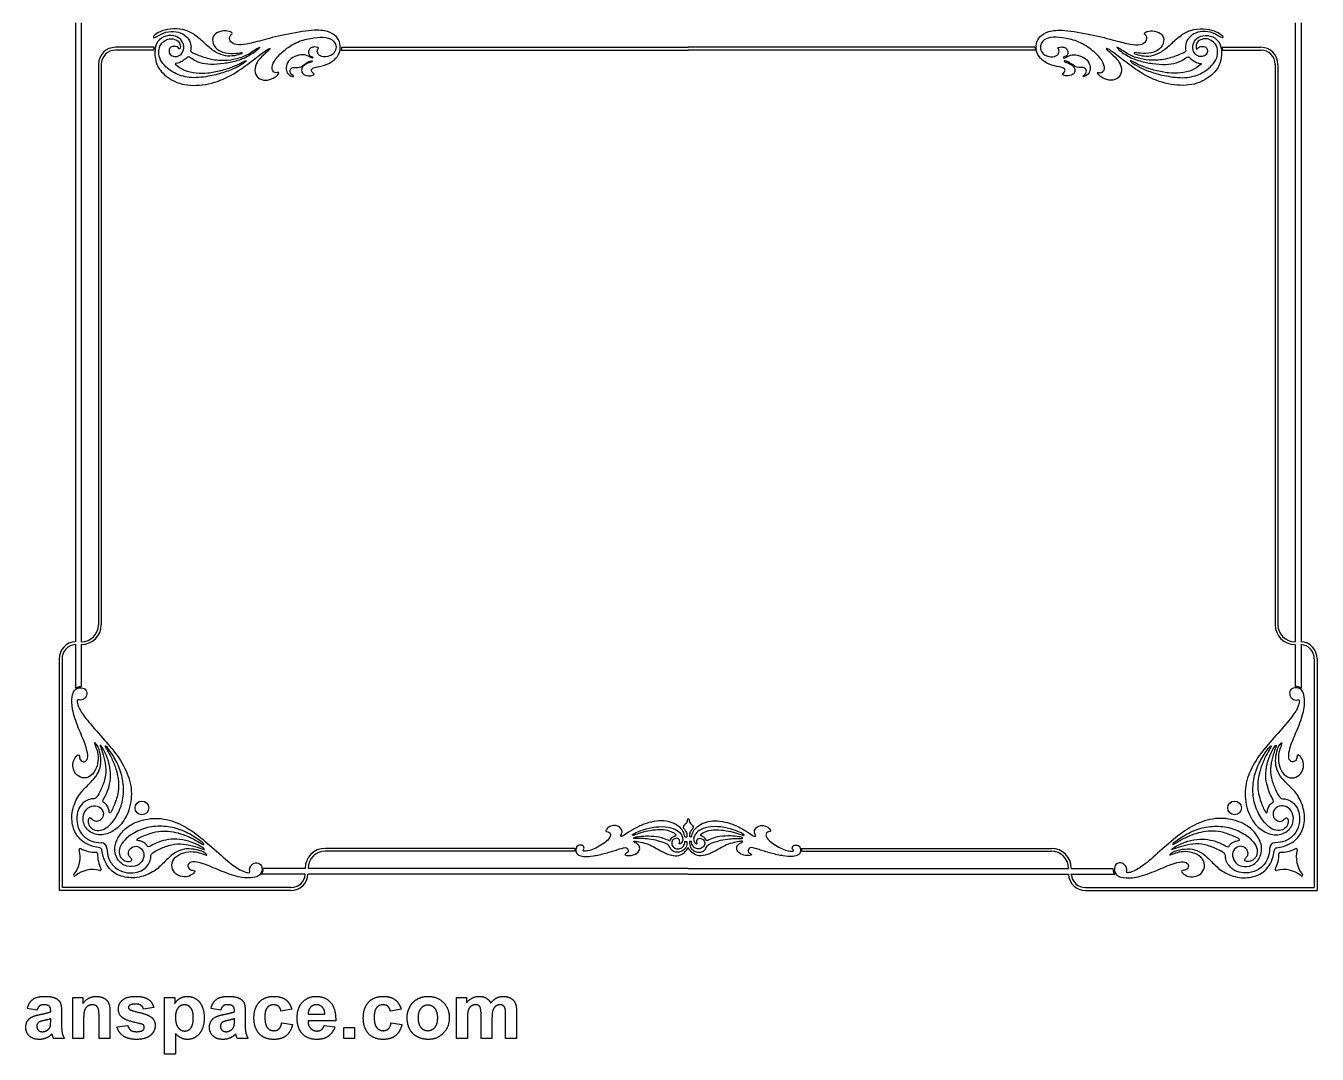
# Model space of a CAD drawing. Header units: millimetres. Extents: x -116 to 115, y -94 to 73.
# Drawn here: x 1.3 to 115, y -94.4 to -3.8 of the extents above; entities that cross this region are included whole.
import ezdxf

# ---------------------------------------------------------------- set-up
doc = ezdxf.new("R2010")
doc.units = ezdxf.units.MM
doc.header["$MEASUREMENT"] = 0
doc.layers.add('Layer 03', color=5, linetype='Continuous')

msp = doc.modelspace()

# ---------------------------------------------------------------- linework, layer by layer
at = {"layer": 'Layer 03'}
for p, q in [((5.64, -3.58), (5.64, -58.07)), ((6.14, -3.58), (6.14, -58.07)), ((113.06, -3.58), (113.06, -58.07)), ((113.56, -3.58), (113.56, -58.07)), ((12.58, -5.73), (9.17, -5.73)), ((12.55, -5.98), (9.17, -5.98)), ((29.04, -5.98), (59.6, -5.98)), ((29.06, -5.73), (59.6, -5.73)), ((90.13, -5.73), (59.6, -5.73)), ((90.15, -5.98), (59.6, -5.98)), ((106.61, -5.73), (110.03, -5.73)), ((106.65, -5.98), (110.03, -5.98)), ((7.67, -7.23), (7.67, -56.57)), ((7.92, -7.23), (7.92, -56.57)), ((111.28, -7.23), (111.28, -56.57)), ((111.53, -7.23), (111.53, -56.57)), ((5.64, -58.32), (5.64, -62.15)), ((6.17, -58.07), (6.14, -58.07)), ((6.17, -58.32), (6.14, -58.32)), ((6.14, -58.32), (6.14, -62.02)), ((113.03, -58.07), (113.06, -58.07)), ((113.03, -58.32), (113.06, -58.32)), ((113.06, -58.32), (113.06, -62.02)), ((113.56, -58.32), (113.56, -62.15)), ((4.21, -59.57), (4.21, -79.97)), ((4.46, -59.57), (4.46, -79.72)), ((114.73, -59.57), (114.73, -79.72)), ((114.98, -59.57), (114.98, -79.97)), ((59.31, -75.26), (59.48, -75.26)), ((59.32, -75.67), (59.48, -75.67)), ((59.89, -75.26), (59.72, -75.26)), ((59.88, -75.67), (59.72, -75.67)), ((49.63, -76.27), (27.62, -76.27)), ((49.61, -76.52), (27.62, -76.52)), ((69.57, -76.27), (91.58, -76.27)), ((69.59, -76.52), (91.58, -76.52)), ((25.87, -78.05), (22.17, -78.05)), ((25.87, -78.02), (25.87, -78.05)), ((26.12, -78.02), (26.12, -78.05)), ((59.6, -78.05), (26.12, -78.05)), ((59.6, -78.05), (93.08, -78.05)), ((93.08, -78.02), (93.08, -78.05)), ((93.33, -78.02), (93.33, -78.05)), ((93.33, -78.05), (97.03, -78.05)), ((25.87, -78.55), (22.03, -78.55)), ((59.6, -78.55), (26.12, -78.55)), ((59.6, -78.55), (93.08, -78.55)), ((93.33, -78.55), (97.16, -78.55)), ((24.62, -79.97), (4.21, -79.97)), ((24.62, -79.72), (4.46, -79.72)), ((94.58, -79.72), (114.73, -79.72)), ((94.58, -79.97), (114.98, -79.97)), ((5.41, -93), (5.41, -89.39)), ((5.41, -89.39), (6.3, -89.39)), ((6.3, -89.39), (6.3, -89.92)), ((13.49, -89.39), (14.39, -89.39)), ((13.49, -94.39), (13.49, -89.39)), ((14.39, -89.39), (14.39, -89.92)), ((39.2, -89.39), (40.07, -89.39)), ((39.2, -93), (39.2, -89.39)), ((40.07, -89.39), (40.07, -89.88)), ((2.26, -90.5), (1.4, -90.38)), ((3.46, -90.65), (3.46, -90.56)), ((4.42, -90.69), (4.42, -91.81)), ((8.68, -90.75), (8.68, -93)), ((12.54, -90.28), (11.64, -90.44)), ((18.43, -90.5), (17.57, -90.38)), ((19.64, -90.65), (19.64, -90.56)), ((20.59, -90.69), (20.59, -91.81)), ((24.7, -90.44), (23.74, -90.59)), ((26.13, -90.87), (27.6, -90.87)), ((34.33, -90.44), (33.37, -90.59)), ((43.52, -93), (43.52, -90.93)), ((44.48, -90.68), (44.48, -93)), ((3.46, -91.46), (3.46, -91.27)), ((6.36, -91.36), (6.36, -93)), ((7.72, -93), (7.72, -91.16)), ((9.3, -91.98), (10.25, -91.86)), ((19.64, -91.46), (19.64, -91.27)), ((23.8, -91.64), (24.76, -91.77)), ((28.56, -91.46), (26.12, -91.46)), ((27.54, -91.86), (28.49, -91.98)), ((29.27, -93), (29.27, -92.04)), ((29.27, -92.04), (30.22, -92.04)), ((30.22, -92.04), (30.22, -93)), ((33.43, -91.64), (34.39, -91.77)), ((40.16, -91.24), (40.16, -93)), ((41.36, -93), (41.36, -91.02)), ((42.32, -91.26), (42.32, -93)), ((4.67, -93), (3.71, -93)), ((6.36, -93), (5.41, -93)), ((8.68, -93), (7.72, -93)), ((14.45, -92.57), (14.45, -94.39)), ((20.84, -93), (19.88, -93)), ((30.22, -93), (29.27, -93)), ((40.16, -93), (39.2, -93)), ((42.32, -93), (41.36, -93)), ((44.48, -93), (43.52, -93)), ((14.45, -94.39), (13.49, -94.39))]:
    msp.add_line(p, q, dxfattribs=at)
for centre in [(11.49, -72.7), (107.71, -72.7)]:
    msp.add_circle(centre, 0.601, dxfattribs=at)
for centre, radius, start, end in [((9.17, -7.23), 1.5, 90, 180), ((9.17, -7.23), 1.25, 90, 180), ((110.03, -7.23), 1.5, 0, 90), ((110.03, -7.23), 1.25, 0, 90), ((6.17, -56.57), 1.5, 270, 0), ((6.17, -56.57), 1.75, 270, 360), ((113.03, -56.57), 1.75, 180, 270), ((113.03, -56.57), 1.5, 180, 270), ((5.71, -59.57), 1.5, 93.0041, 180), ((5.71, -59.57), 1.25, 93.6056, 180), ((113.48, -59.57), 1.5, 360, 86.9959), ((113.48, -59.57), 1.25, 0, 86.3944), ((7.91, -76.28), 0.5, 1.5277, 88.4723), ((111.29, -76.28), 0.5, 91.5277, 178.4723), ((3.68, -77.03), 2.38, 320.0465, 15.2841), ((6.06, -76.38), 0.0946, 63.6461, 195.2841), ((7.48, -73.51), 3.1, 243.6462, 270), ((7.48, -76.71), 0.0946, 45, 90), ((7.48, -76.71), 0.0946, 360, 45), ((10.68, -76.71), 3.1, 180, 206.3538), ((7.77, -76.42), 0.2, 8.7422, 81.2578), ((27.62, -78.02), 1.75, 90, 180), ((27.62, -78.02), 1.5, 90, 180), ((91.58, -78.02), 1.75, 0, 90), ((91.58, -78.02), 1.5, 0, 90), ((111.43, -76.42), 0.2, 98.7422, 171.2578), ((108.52, -76.71), 3.1, 333.6462, 0), ((111.72, -76.71), 0.0946, 135, 180), ((111.72, -76.71), 0.0946, 90, 135), ((111.72, -73.51), 3.1, 270, 296.3538), ((113.13, -76.38), 0.0946, 344.7159, 116.3539), ((115.52, -77.03), 2.38, 164.7159, 219.9535), ((7.16, -80.51), 2.38, 74.7159, 129.9535), ((7.81, -78.12), 0.0946, 254.7159, 26.3539), ((111.38, -78.12), 0.0946, 153.6461, 285.2841), ((112.04, -80.51), 2.38, 50.0465, 105.2841), ((5.57, -78.61), 0.0946, 140.0465, 225), ((5.57, -78.61), 0.0946, 225, 309.9535), ((24.62, -78.47), 1.5, 270, 356.9959), ((24.62, -78.47), 1.25, 270, 356.3944), ((94.58, -78.47), 1.5, 183.0041, 270), ((94.58, -78.47), 1.25, 183.6056, 270), ((113.62, -78.61), 0.0946, 230.0465, 315), ((113.62, -78.61), 0.0946, 315, 39.9535)]:
    msp.add_arc(centre, radius, start, end, dxfattribs=at)
for points, degree in [([(20.6, -7.37), (20.1, -7.73), (18.97, -8.51), (16.8, -9.16), (14.7, -9.05), (13.2, -8.01), (12.61, -6.97), (12.61, -5.57), (13.14, -4.84), (14.1, -4.61), (14.85, -4.86), (15.21, -5.47), (15.17, -6.14), (14.73, -6.55), (14.22, -6.56), (13.87, -6.32), (13.87, -5.89), (14.06, -5.65), (14.5, -5.63), (14.69, -5.75), (14.79, -5.9), (14.88, -5.82), (14.89, -5.57), (14.74, -5.17), (14.25, -4.96), (13.78, -4.97), (13.3, -5.28), (13.05, -5.6), (12.95, -6.17), (13.05, -6.82), (13.6, -7.48), (14.4, -8.08), (15.81, -8.51), (17.6, -8.26), (18.77, -7.95), (19.93, -7.47), (20.64, -7), (20.72, -6.9), (20.54, -6.91), (19.65, -7.43), (18.43, -7.79), (17.28, -8.02), (16.28, -8.02), (15.17, -7.8), (14.41, -7.22), (14.41, -7.16), (14.62, -7.14), (15.03, -6.99), (15.41, -6.69), (15.59, -6.5), (15.95, -6.8), (16.58, -7.11), (17.53, -7.28), (18.72, -7.18), (19.82, -6.96), (20.85, -6.58), (21.94, -5.76), (21.87, -5.63), (20.75, -6.46), (19.85, -6.74), (18.73, -6.93), (17.39, -6.78), (16.13, -6.3), (15.75, -6.09), (15.79, -5.97), (15.85, -5.63), (15.66, -5), (15.13, -4.52), (14.34, -4.26), (13.35, -4.42), (12.58, -4.94), (12.46, -4.86), (12.62, -4.6), (13.22, -4.27), (14.23, -4.05), (15.4, -4.18), (16.27, -4.67), (17.2, -5.57), (18.04, -6.24), (18.84, -6.53), (19.65, -6.5), (20.4, -6.29), (20.34, -6.14), (19.59, -6.32), (18.56, -6.22), (17.89, -5.77), (17.63, -5.01), (17.92, -4.46), (18.74, -4.22), (19.37, -4.36), (19.47, -4.54), (19.35, -4.61), (19.15, -4.85), (19.28, -5.27), (19.72, -5.52), (20.65, -5.51), (21.9, -5.15), (23.99, -4.61), (26.67, -4.14), (27.91, -4.29), (28.68, -4.75), (28.98, -5.4), (28.97, -6.18), (28.48, -6.88), (27.58, -7.38), (26.68, -7.47), (26.36, -7.68), (26.46, -7.94), (26.68, -8.06), (26.68, -8.14), (26.28, -8.29), (25.69, -8.17), (25.53, -7.85), (25.59, -7.49), (25.81, -7.27), (26.22, -7.07), (26.47, -7.02), (26.54, -6.91), (26.32, -6.91), (25.95, -7.11), (25.49, -7.52), (24.94, -7.52), (24.64, -7.5), (24.48, -7.84), (24.67, -8.14), (24.88, -8.26), (24.82, -8.33), (24.34, -8.15), (24.16, -7.67), (24.25, -7.08), (24.74, -6.58), (25.54, -6.35), (26.07, -6.44), (26.47, -6.7), (26.58, -6.67), (26.54, -6.57), (26.33, -6.53), (26.15, -6.32), (26.16, -6.01), (26.35, -5.74), (26.7, -5.68), (27.01, -5.73), (27.09, -5.81), (26.95, -5.88), (26.91, -6.24), (27.26, -6.61), (28.08, -6.56), (28.56, -6.11), (28.64, -5.59), (28.32, -5.03), (27.51, -4.79), (26.35, -4.9), (25.05, -5.25), (23.76, -6.15), (23.09, -6.95), (22.85, -7.68), (23.21, -8.04), (23.6, -7.89), (23.55, -8.04), (23.26, -8.38), (22.57, -8.67), (21.84, -8.59), (21.35, -7.99), (21.52, -7.19), (21.94, -6.59), (22.82, -5.88), (22.83, -5.73), (21.94, -6.33), (21.09, -7.01), (20.6, -7.37)], 3), ([(98.6, -7.37), (99.1, -7.73), (100.23, -8.51), (102.4, -9.16), (104.5, -9.05), (106, -8.01), (106.58, -6.97), (106.59, -5.57), (106.06, -4.84), (105.09, -4.61), (104.35, -4.86), (103.99, -5.47), (104.03, -6.14), (104.47, -6.55), (104.98, -6.56), (105.33, -6.32), (105.33, -5.89), (105.14, -5.65), (104.7, -5.63), (104.51, -5.75), (104.4, -5.9), (104.32, -5.82), (104.3, -5.57), (104.45, -5.17), (104.95, -4.96), (105.42, -4.97), (105.9, -5.28), (106.15, -5.6), (106.25, -6.17), (106.14, -6.82), (105.59, -7.48), (104.8, -8.08), (103.39, -8.51), (101.6, -8.26), (100.42, -7.95), (99.26, -7.47), (98.56, -7), (98.48, -6.9), (98.65, -6.91), (99.54, -7.43), (100.76, -7.79), (101.91, -8.02), (102.92, -8.02), (104.03, -7.8), (104.79, -7.22), (104.79, -7.16), (104.58, -7.14), (104.17, -6.99), (103.79, -6.69), (103.61, -6.5), (103.25, -6.8), (102.62, -7.11), (101.66, -7.28), (100.48, -7.18), (99.38, -6.96), (98.34, -6.58), (97.26, -5.76), (97.33, -5.63), (98.45, -6.46), (99.34, -6.74), (100.47, -6.93), (101.8, -6.78), (103.07, -6.3), (103.45, -6.09), (103.4, -5.97), (103.35, -5.63), (103.54, -5), (104.07, -4.52), (104.85, -4.26), (105.85, -4.42), (106.62, -4.94), (106.73, -4.86), (106.58, -4.6), (105.97, -4.27), (104.97, -4.05), (103.8, -4.18), (102.92, -4.67), (101.99, -5.57), (101.16, -6.24), (100.36, -6.53), (99.55, -6.5), (98.8, -6.29), (98.86, -6.14), (99.61, -6.32), (100.64, -6.22), (101.31, -5.77), (101.56, -5.01), (101.27, -4.46), (100.45, -4.22), (99.83, -4.36), (99.73, -4.54), (99.84, -4.61), (100.05, -4.85), (99.91, -5.27), (99.47, -5.52), (98.55, -5.51), (97.3, -5.15), (95.2, -4.61), (92.53, -4.14), (91.29, -4.29), (90.52, -4.75), (90.21, -5.4), (90.22, -6.18), (90.72, -6.88), (91.62, -7.38), (92.52, -7.47), (92.83, -7.68), (92.74, -7.94), (92.52, -8.06), (92.52, -8.14), (92.91, -8.29), (93.5, -8.17), (93.67, -7.85), (93.61, -7.49), (93.38, -7.27), (92.98, -7.07), (92.73, -7.02), (92.66, -6.91), (92.87, -6.91), (93.25, -7.11), (93.71, -7.52), (94.26, -7.52), (94.56, -7.5), (94.72, -7.84), (94.53, -8.14), (94.32, -8.26), (94.38, -8.33), (94.85, -8.15), (95.04, -7.67), (94.95, -7.08), (94.46, -6.58), (93.66, -6.35), (93.13, -6.44), (92.73, -6.7), (92.62, -6.67), (92.65, -6.57), (92.87, -6.53), (93.05, -6.32), (93.04, -6.01), (92.85, -5.74), (92.5, -5.68), (92.19, -5.73), (92.11, -5.81), (92.24, -5.88), (92.28, -6.24), (91.93, -6.61), (91.12, -6.56), (90.64, -6.11), (90.56, -5.59), (90.87, -5.03), (91.68, -4.79), (92.85, -4.9), (94.15, -5.25), (95.44, -6.15), (96.11, -6.95), (96.35, -7.68), (95.98, -8.04), (95.6, -7.89), (95.65, -8.04), (95.94, -8.38), (96.62, -8.67), (97.36, -8.59), (97.84, -7.99), (97.68, -7.19), (97.25, -6.59), (96.38, -5.88), (96.37, -5.73), (97.26, -6.33), (98.11, -7.01), (98.6, -7.37)], 3), ([(12.55, -5.98), (12.55, -5.9), (12.57, -5.81), (12.58, -5.73)], 3), ([(106.65, -5.98), (106.64, -5.9), (106.63, -5.81), (106.61, -5.73)], 3), ([(1.4, -90.38), (1.54, -89.83), (1.89, -89.56)], 2), ([(1.89, -89.56), (2.24, -89.3), (2.93, -89.3)], 2), ([(2.93, -89.3), (3.56, -89.3), (3.86, -89.45)], 2), ([(3.86, -89.45), (4.17, -89.6), (4.29, -89.83)], 2), ([(6.3, -89.92), (6.77, -89.3), (7.48, -89.3)], 2), ([(7.48, -89.3), (7.79, -89.3), (8.05, -89.41)], 2), ([(8.05, -89.41), (8.31, -89.52), (8.44, -89.7)], 2), ([(8.44, -89.7), (8.57, -89.88), (8.63, -90.1)], 2), ([(9.42, -90.41), (9.42, -89.94), (9.79, -89.62)], 2), ([(9.79, -89.62), (10.16, -89.3), (10.94, -89.3)], 2), ([(10.94, -89.3), (11.68, -89.3), (12.04, -89.55)], 2), ([(12.04, -89.55), (12.4, -89.8), (12.54, -90.28)], 2), ([(14.39, -89.92), (14.56, -89.65), (14.85, -89.47)], 2), ([(14.85, -89.47), (15.14, -89.3), (15.5, -89.3)], 2), ([(15.5, -89.3), (16.12, -89.3), (16.55, -89.79)], 2), ([(16.55, -89.79), (16.98, -90.29), (16.98, -91.17)], 2), ([(17.57, -90.38), (17.71, -89.83), (18.06, -89.56)], 2), ([(18.06, -89.56), (18.41, -89.3), (19.1, -89.3)], 2), ([(19.1, -89.3), (19.73, -89.3), (20.04, -89.45)], 2), ([(20.04, -89.45), (20.34, -89.6), (20.47, -89.83)], 2), ([(21.36, -91.2), (21.36, -90.3), (21.83, -89.8)], 2), ([(21.83, -89.8), (22.3, -89.3), (23.1, -89.3)], 2), ([(23.1, -89.3), (23.76, -89.3), (24.14, -89.58)], 2), ([(24.14, -89.58), (24.53, -89.86), (24.7, -90.44)], 2), ([(25.16, -91.22), (25.16, -90.32), (25.63, -89.81)], 2), ([(25.63, -89.81), (26.11, -89.3), (26.83, -89.3)], 2), ([(26.83, -89.3), (27.64, -89.3), (28.11, -89.83)], 2), ([(28.11, -89.83), (28.58, -90.36), (28.56, -91.46)], 2), ([(30.99, -91.2), (30.99, -90.3), (31.46, -89.8)], 2), ([(31.46, -89.8), (31.93, -89.3), (32.73, -89.3)], 2), ([(32.73, -89.3), (33.39, -89.3), (33.77, -89.58)], 2), ([(33.77, -89.58), (34.16, -89.86), (34.33, -90.44)], 2), ([(35.09, -90.22), (35.32, -89.77), (35.75, -89.53)], 2), ([(35.75, -89.53), (36.17, -89.3), (36.7, -89.3)], 2), ([(36.7, -89.3), (37.51, -89.3), (38.04, -89.83)], 2), ([(38.04, -89.83), (38.56, -90.37), (38.56, -91.18)], 2), ([(40.07, -89.88), (40.54, -89.3), (41.19, -89.3)], 2), ([(41.19, -89.3), (41.54, -89.3), (41.79, -89.44)], 2), ([(41.79, -89.44), (42.05, -89.59), (42.21, -89.88)], 2), ([(42.21, -89.88), (42.45, -89.59), (42.72, -89.44)], 2), ([(42.72, -89.44), (42.99, -89.3), (43.3, -89.3)], 2), ([(43.3, -89.3), (43.7, -89.3), (43.97, -89.46)], 2), ([(43.97, -89.46), (44.25, -89.62), (44.38, -89.93)], 2), ([(1.81, -91.11), (2.07, -90.98), (2.56, -90.89)], 2), ([(2.48, -90.14), (2.34, -90.24), (2.26, -90.5)], 2), ([(2.85, -90.04), (2.61, -90.04), (2.48, -90.14)], 2), ([(2.56, -90.89), (3.21, -90.76), (3.46, -90.65)], 2), ([(3.33, -90.16), (3.21, -90.04), (2.85, -90.04)], 2), ([(3.46, -90.56), (3.46, -90.28), (3.33, -90.16)], 2), ([(4.29, -89.83), (4.42, -90.07), (4.42, -90.69)], 2), ([(6.44, -90.53), (6.36, -90.76), (6.36, -91.36)], 2), ([(6.7, -90.17), (6.51, -90.31), (6.44, -90.53)], 2), ([(7.14, -90.04), (6.9, -90.04), (6.7, -90.17)], 2), ([(7.47, -90.13), (7.33, -90.04), (7.14, -90.04)], 2), ([(7.66, -90.4), (7.6, -90.23), (7.47, -90.13)], 2), ([(7.72, -91.16), (7.72, -90.57), (7.66, -90.4)], 2), ([(8.63, -90.1), (8.68, -90.33), (8.68, -90.75)], 2), ([(9.85, -91.23), (9.42, -90.94), (9.42, -90.41)], 2), ([(10.42, -90.08), (10.31, -90.16), (10.31, -90.28)], 2), ([(10.31, -90.28), (10.31, -90.38), (10.41, -90.46)], 2), ([(10.41, -90.46), (10.54, -90.55), (11.3, -90.73)], 2), ([(10.96, -89.98), (10.59, -89.98), (10.42, -90.08)], 2), ([(11.42, -90.09), (11.26, -89.98), (10.96, -89.98)], 2), ([(11.3, -90.73), (12.06, -90.91), (12.36, -91.16)], 2), ([(11.64, -90.44), (11.58, -90.21), (11.42, -90.09)], 2), ([(14.68, -90.31), (14.45, -90.59), (14.45, -91.13)], 2), ([(15.25, -90.04), (14.9, -90.04), (14.68, -90.31)], 2), ([(15.8, -90.32), (15.58, -90.04), (15.25, -90.04)], 2), ([(16.02, -91.18), (16.02, -90.6), (15.8, -90.32)], 2), ([(17.99, -91.11), (18.24, -90.98), (18.73, -90.89)], 2), ([(18.65, -90.14), (18.52, -90.24), (18.43, -90.5)], 2), ([(19.02, -90.04), (18.78, -90.04), (18.65, -90.14)], 2), ([(18.73, -90.89), (19.38, -90.76), (19.64, -90.65)], 2), ([(19.51, -90.16), (19.38, -90.04), (19.02, -90.04)], 2), ([(19.64, -90.56), (19.64, -90.28), (19.51, -90.16)], 2), ([(20.47, -89.83), (20.59, -90.07), (20.59, -90.69)], 2), ([(22.53, -90.29), (22.32, -90.54), (22.32, -91.13)], 2), ([(23.1, -90.04), (22.74, -90.04), (22.53, -90.29)], 2), ([(23.53, -90.18), (23.36, -90.04), (23.1, -90.04)], 2), ([(23.74, -90.59), (23.69, -90.32), (23.53, -90.18)], 2), ([(26.34, -90.26), (26.13, -90.49), (26.13, -90.87)], 2), ([(26.87, -90.04), (26.55, -90.04), (26.34, -90.26)], 2), ([(27.38, -90.25), (27.17, -90.04), (26.87, -90.04)], 2), ([(27.6, -90.87), (27.59, -90.46), (27.38, -90.25)], 2), ([(32.16, -90.29), (31.95, -90.54), (31.95, -91.13)], 2), ([(32.72, -90.04), (32.37, -90.04), (32.16, -90.29)], 2), ([(33.16, -90.18), (32.99, -90.04), (32.72, -90.04)], 2), ([(33.37, -90.59), (33.32, -90.32), (33.16, -90.18)], 2), ([(34.85, -91.14), (34.85, -90.66), (35.09, -90.22)], 2), ([(36.06, -90.36), (35.81, -90.65), (35.81, -91.19)], 2), ([(36.67, -90.07), (36.31, -90.07), (36.06, -90.36)], 2), ([(37.29, -90.36), (37.04, -90.07), (36.67, -90.07)], 2), ([(37.54, -91.19), (37.54, -90.65), (37.29, -90.36)], 2), ([(40.24, -90.5), (40.16, -90.72), (40.16, -91.24)], 2), ([(40.48, -90.16), (40.31, -90.28), (40.24, -90.5)], 2), ([(40.87, -90.04), (40.66, -90.04), (40.48, -90.16)], 2), ([(41.16, -90.11), (41.05, -90.04), (40.87, -90.04)], 2), ([(41.31, -90.34), (41.26, -90.19), (41.16, -90.11)], 2), ([(41.36, -91.02), (41.36, -90.49), (41.31, -90.34)], 2), ([(42.4, -90.52), (42.32, -90.75), (42.32, -91.26)], 2), ([(42.65, -90.16), (42.48, -90.28), (42.4, -90.52)], 2), ([(43.02, -90.04), (42.83, -90.04), (42.65, -90.16)], 2), ([(43.43, -90.24), (43.3, -90.04), (43.02, -90.04)], 2), ([(43.52, -90.93), (43.52, -90.4), (43.43, -90.24)], 2), ([(44.38, -89.93), (44.48, -90.17), (44.48, -90.68)], 2), ([(1.27, -92.02), (1.27, -91.72), (1.41, -91.48)], 2), ([(1.59, -92.79), (1.27, -92.49), (1.27, -92.02)], 2), ([(1.41, -91.48), (1.56, -91.24), (1.81, -91.11)], 2), ([(2.41, -91.58), (2.23, -91.72), (2.23, -91.92)], 2), ([(2.23, -91.92), (2.23, -92.12), (2.37, -92.27)], 2), ([(2.91, -91.42), (2.52, -91.5), (2.41, -91.58)], 2), ([(3.46, -91.27), (3.29, -91.33), (2.91, -91.42)], 2), ([(3.21, -92.24), (3.38, -92.11), (3.43, -91.93)], 2), ([(3.43, -91.93), (3.46, -91.8), (3.46, -91.46)], 2), ([(4.42, -91.81), (4.42, -92.29), (4.47, -92.51)], 2), ([(9.86, -92.79), (9.43, -92.49), (9.3, -91.98)], 2), ([(11.32, -91.7), (10.16, -91.45), (9.85, -91.23)], 2), ([(10.25, -91.86), (10.31, -92.13), (10.5, -92.27)], 2), ([(11.64, -91.83), (11.56, -91.76), (11.32, -91.7)], 2), ([(11.58, -92.28), (11.7, -92.18), (11.7, -92.02)], 2), ([(11.7, -92.02), (11.7, -91.91), (11.64, -91.83)], 2), ([(12.66, -91.87), (12.66, -92.37), (12.25, -92.73)], 2), ([(12.36, -91.16), (12.66, -91.42), (12.66, -91.87)], 2), ([(14.45, -91.13), (14.45, -91.76), (14.69, -92.05)], 2), ([(14.69, -92.05), (14.92, -92.35), (15.26, -92.35)], 2), ([(15.26, -92.35), (15.59, -92.35), (15.81, -92.08)], 2), ([(15.81, -92.08), (16.02, -91.81), (16.02, -91.18)], 2), ([(16.98, -91.17), (16.98, -92.08), (16.55, -92.59)], 2), ([(17.44, -92.02), (17.44, -91.72), (17.59, -91.48)], 2), ([(17.76, -92.79), (17.44, -92.49), (17.44, -92.02)], 2), ([(17.59, -91.48), (17.73, -91.24), (17.99, -91.11)], 2), ([(18.58, -91.58), (18.4, -91.72), (18.4, -91.92)], 2), ([(18.4, -91.92), (18.4, -92.12), (18.54, -92.27)], 2), ([(19.08, -91.42), (18.7, -91.5), (18.58, -91.58)], 2), ([(19.64, -91.27), (19.46, -91.33), (19.08, -91.42)], 2), ([(19.38, -92.24), (19.55, -92.11), (19.6, -91.93)], 2), ([(19.6, -91.93), (19.64, -91.8), (19.64, -91.46)], 2), ([(20.59, -91.81), (20.59, -92.29), (20.64, -92.51)], 2), ([(21.83, -92.59), (21.36, -92.09), (21.36, -91.2)], 2), ([(22.32, -91.13), (22.32, -91.78), (22.54, -92.05)], 2), ([(22.54, -92.05), (22.75, -92.32), (23.11, -92.32)], 2), ([(23.56, -92.17), (23.73, -92.02), (23.8, -91.64)], 2), ([(24.76, -91.77), (24.61, -92.42), (24.2, -92.76)], 2), ([(25.52, -92.47), (25.16, -91.98), (25.16, -91.22)], 2), ([(26.12, -91.46), (26.13, -91.88), (26.35, -92.12)], 2), ([(27.3, -92.23), (27.46, -92.12), (27.54, -91.86)], 2), ([(28.49, -91.98), (28.31, -92.52), (27.91, -92.81)], 2), ([(31.46, -92.59), (30.99, -92.09), (30.99, -91.2)], 2), ([(31.95, -91.13), (31.95, -91.78), (32.17, -92.05)], 2), ([(32.17, -92.05), (32.38, -92.32), (32.74, -92.32)], 2), ([(33.19, -92.17), (33.36, -92.02), (33.43, -91.64)], 2), ([(34.39, -91.77), (34.24, -92.42), (33.83, -92.76)], 2), ([(35.09, -92.21), (34.85, -91.77), (34.85, -91.14)], 2), ([(35.81, -91.19), (35.81, -91.74), (36.06, -92.03)], 2), ([(36.06, -92.03), (36.31, -92.32), (36.67, -92.32)], 2), ([(36.67, -92.32), (37.04, -92.32), (37.29, -92.03)], 2), ([(37.29, -92.03), (37.54, -91.74), (37.54, -91.19)], 2), ([(38.56, -91.18), (38.56, -92.01), (38.03, -92.55)], 2), ([(2.47, -93.09), (1.91, -93.09), (1.59, -92.79)], 2), ([(2.37, -92.27), (2.51, -92.41), (2.74, -92.41)], 2), ([(3.06, -92.97), (2.78, -93.09), (2.47, -93.09)], 2), ([(2.74, -92.41), (2.98, -92.41), (3.21, -92.24)], 2), ([(3.58, -92.61), (3.34, -92.85), (3.06, -92.97)], 2), ([(3.62, -92.72), (3.59, -92.64), (3.58, -92.61)], 2), ([(3.71, -93), (3.67, -92.91), (3.62, -92.72)], 2), ([(4.47, -92.51), (4.52, -92.74), (4.67, -93)], 2), ([(11.02, -93.09), (10.29, -93.09), (9.86, -92.79)], 2), ([(10.5, -92.27), (10.69, -92.41), (11.02, -92.41)], 2), ([(11.02, -92.41), (11.39, -92.41), (11.58, -92.28)], 2), ([(12.25, -92.73), (11.83, -93.09), (11.02, -93.09)], 2), ([(14.96, -92.97), (14.72, -92.86), (14.45, -92.57)], 2), ([(15.49, -93.09), (15.19, -93.09), (14.96, -92.97)], 2), ([(16.55, -92.59), (16.11, -93.09), (15.49, -93.09)], 2), ([(18.64, -93.09), (18.09, -93.09), (17.76, -92.79)], 2), ([(18.54, -92.27), (18.69, -92.41), (18.91, -92.41)], 2), ([(19.24, -92.97), (18.96, -93.09), (18.64, -93.09)], 2), ([(18.91, -92.41), (19.16, -92.41), (19.38, -92.24)], 2), ([(19.76, -92.61), (19.51, -92.85), (19.24, -92.97)], 2), ([(19.79, -92.72), (19.77, -92.64), (19.76, -92.61)], 2), ([(19.88, -93), (19.85, -92.91), (19.79, -92.72)], 2), ([(20.64, -92.51), (20.7, -92.74), (20.84, -93)], 2), ([(23.09, -93.09), (22.3, -93.09), (21.83, -92.59)], 2), ([(24.2, -92.76), (23.79, -93.09), (23.09, -93.09)], 2), ([(23.11, -92.32), (23.39, -92.32), (23.56, -92.17)], 2), ([(26.92, -93.09), (25.97, -93.09), (25.52, -92.47)], 2), ([(26.35, -92.12), (26.58, -92.35), (26.92, -92.35)], 2), ([(26.92, -92.35), (27.14, -92.35), (27.3, -92.23)], 2), ([(27.91, -92.81), (27.51, -93.09), (26.92, -93.09)], 2), ([(32.72, -93.09), (31.93, -93.09), (31.46, -92.59)], 2), ([(33.83, -92.76), (33.42, -93.09), (32.72, -93.09)], 2), ([(32.74, -92.32), (33.01, -92.32), (33.19, -92.17)], 2), ([(35.77, -92.87), (35.32, -92.64), (35.09, -92.21)], 2), ([(36.71, -93.09), (36.21, -93.09), (35.77, -92.87)], 2), ([(38.03, -92.55), (37.5, -93.09), (36.71, -93.09)], 2)]:
    msp.add_open_spline(points, degree=degree, dxfattribs=at)
for points, knots in [([(29.06, -5.73), (29.06, -5.74), (29.06, -5.82), (29.06, -5.91), (29.04, -5.98)], [73.1801928, 73.1801928, 73.1801928, 73.1801928, 73.2056977, 73.4312654, 73.4312654, 73.4312654, 73.4312654]), ([(90.13, -5.73), (90.13, -5.74), (90.13, -5.82), (90.14, -5.91), (90.15, -5.98)], [73.1801928, 73.1801928, 73.1801928, 73.1801928, 73.2056977, 73.4312654, 73.4312654, 73.4312654, 73.4312654]), ([(7.8, -76.22), (6.91, -76.08), (6.02, -75.58), (5.4, -74.57), (5.23, -73.14), (5.82, -71.64), (6.56, -70.87), (7.33, -70.11), (7.8, -69.38), (7.92, -68.56), (7.78, -67.67), (7.55, -67.16), (7.34, -66.94), (7.29, -66.99), (7.44, -67.32), (7.65, -67.97), (7.64, -68.79), (7.34, -69.62), (6.64, -70.17), (5.87, -69.96), (5.48, -69.49), (5.35, -68.81), (5.61, -68.24), (5.93, -67.96), (5.99, -68.11), (6.03, -68.52), (6.36, -68.69), (6.65, -68.56), (6.77, -68.12), (6.58, -67.2), (5.87, -65.64), (5.29, -63.93), (5.32, -62.82), (5.53, -62.35), (5.81, -62.13), (6.32, -62.09), (6.69, -62.4), (6.62, -62.97), (6.18, -63.23), (5.94, -63.2), (5.79, -63.18), (5.76, -63.32), (5.91, -63.91), (6.55, -64.87), (8.05, -66.56), (9.37, -68.06), (10.37, -69.82), (10.71, -71.69), (10.16, -73.62), (9.24, -74.62), (8.17, -75.19), (6.86, -74.96), (6.24, -74.01), (6.34, -73.06), (6.91, -72.55), (7.57, -72.47), (8.13, -72.91), (8.12, -73.51), (7.71, -73.91), (7.27, -73.9), (7.07, -73.63), (6.84, -73.54), (6.72, -73.84), (6.83, -74.34), (7.25, -74.67), (7.83, -74.74), (8.5, -74.43), (9.24, -73.57), (9.84, -72.22), (9.92, -70.74), (9.63, -69.31), (8.93, -68.01), (8.34, -67.23), (8.23, -67.23), (8.31, -67.45), (8.72, -68.06), (9.17, -69.08), (9.39, -69.96), (9.47, -70.8), (9.37, -71.67), (8.88, -72.91), (8.65, -73.22), (8.62, -73.09), (8.55, -72.69), (8.32, -72.34), (8.06, -72.19), (8.02, -72.09), (8.33, -71.61), (8.63, -70.81), (8.77, -69.91), (8.66, -68.83), (8.29, -67.86), (7.92, -67.22), (7.8, -67.14), (7.83, -67.32), (8.07, -67.95), (8.36, -69.03), (8.3, -70.09), (7.88, -71.14), (7.51, -71.82), (7.3, -71.91), (6.98, -71.9), (6.56, -72.05), (5.98, -72.59), (5.75, -73.23), (5.75, -74.2), (6.16, -75.09), (6.93, -75.64), (7.58, -75.77), (7.92, -75.78)], [0.041581, 0.041581, 0.041581, 0.041581, 0.819014, 1.638028, 2.457042, 3.276056, 4.09507, 4.914084, 5.733098, 6.552112, 7.371126, 8.19014, 9.009154, 9.828168, 10.647182, 11.466196, 12.28521, 13.104224, 13.923238, 14.742252, 15.561266, 16.38028, 17.199294, 18.018308, 18.837323, 19.656337, 20.475351, 21.294365, 22.113379, 22.932393, 23.751407, 24.570421, 25.389435, 26.208449, 27.027463, 27.846477, 28.665491, 29.484505, 30.303519, 31.122533, 31.941547, 32.760561, 33.579575, 34.398589, 35.217603, 36.036617, 36.855631, 37.674645, 38.493659, 39.312673, 40.131687, 40.950701, 41.769715, 42.588729, 43.407743, 44.226757, 45.045772, 45.864786, 46.6838, 47.502814, 48.321828, 49.140842, 49.959856, 50.77887, 51.597884, 52.416898, 53.235912, 54.054926, 54.87394, 55.692954, 56.511968, 57.330982, 58.149996, 58.96901, 59.788024, 60.607038, 61.426052, 62.245066, 63.06408, 63.883094, 64.702108, 65.521122, 66.340136, 67.15915, 67.978164, 68.797178, 69.616192, 70.435206, 71.254221, 72.073235, 72.892249, 73.711263, 74.530277, 75.349291, 76.168305, 76.987319, 77.806333, 78.625347, 79.444361, 80.263375, 81.082389, 81.901403, 82.720417, 83.539431, 84.358445, 85.177459, 85.996473, 86.815487, 87.387525, 87.387525, 87.387525, 87.387525]), ([(5.64, -62.15), (5.64, -62.15), (5.7, -62.11), (5.82, -62.06), (5.98, -62.02), (6.09, -62.02), (6.14, -62.02)], [24.8173888, 24.8173888, 24.8173888, 24.8173888, 24.8489347, 25.0190529, 25.2031971, 25.3440697, 25.3440697, 25.3440697, 25.3440697]), ([(111.4, -76.22), (112.28, -76.08), (113.18, -75.58), (113.8, -74.57), (113.96, -73.14), (113.38, -71.64), (112.64, -70.87), (111.86, -70.11), (111.4, -69.38), (111.28, -68.56), (111.42, -67.67), (111.64, -67.16), (111.86, -66.94), (111.9, -66.99), (111.76, -67.32), (111.55, -67.97), (111.56, -68.79), (111.86, -69.62), (112.55, -70.17), (113.33, -69.96), (113.71, -69.49), (113.85, -68.81), (113.59, -68.24), (113.27, -67.96), (113.21, -68.11), (113.17, -68.52), (112.84, -68.69), (112.55, -68.56), (112.42, -68.12), (112.61, -67.2), (113.33, -65.64), (113.91, -63.93), (113.88, -62.82), (113.66, -62.35), (113.39, -62.13), (112.88, -62.09), (112.51, -62.4), (112.58, -62.97), (113.02, -63.23), (113.26, -63.2), (113.41, -63.18), (113.44, -63.32), (113.29, -63.91), (112.65, -64.87), (111.15, -66.56), (109.83, -68.06), (108.83, -69.82), (108.49, -71.69), (109.04, -73.62), (109.95, -74.62), (111.02, -75.19), (112.33, -74.96), (112.96, -74.01), (112.86, -73.06), (112.29, -72.55), (111.62, -72.47), (111.07, -72.91), (111.08, -73.51), (111.49, -73.91), (111.93, -73.9), (112.13, -73.63), (112.36, -73.54), (112.47, -73.84), (112.37, -74.34), (111.95, -74.67), (111.37, -74.74), (110.7, -74.43), (109.96, -73.57), (109.36, -72.22), (109.28, -70.74), (109.56, -69.31), (110.27, -68.01), (110.85, -67.23), (110.97, -67.23), (110.88, -67.45), (110.47, -68.06), (110.03, -69.08), (109.8, -69.96), (109.72, -70.8), (109.83, -71.67), (110.31, -72.91), (110.55, -73.22), (110.58, -73.09), (110.65, -72.69), (110.88, -72.34), (111.14, -72.19), (111.18, -72.09), (110.87, -71.61), (110.57, -70.81), (110.42, -69.91), (110.54, -68.83), (110.9, -67.86), (111.27, -67.22), (111.4, -67.14), (111.36, -67.32), (111.13, -67.95), (110.84, -69.03), (110.9, -70.09), (111.32, -71.14), (111.68, -71.82), (111.9, -71.91), (112.22, -71.9), (112.64, -72.05), (113.22, -72.59), (113.45, -73.23), (113.45, -74.2), (113.04, -75.09), (112.26, -75.64), (111.62, -75.77), (111.27, -75.78)], [0.041581, 0.041581, 0.041581, 0.041581, 0.819014, 1.638028, 2.457042, 3.276056, 4.09507, 4.914084, 5.733098, 6.552112, 7.371126, 8.19014, 9.009154, 9.828168, 10.647182, 11.466196, 12.28521, 13.104224, 13.923238, 14.742252, 15.561266, 16.38028, 17.199294, 18.018308, 18.837323, 19.656337, 20.475351, 21.294365, 22.113379, 22.932393, 23.751407, 24.570421, 25.389435, 26.208449, 27.027463, 27.846477, 28.665491, 29.484505, 30.303519, 31.122533, 31.941547, 32.760561, 33.579575, 34.398589, 35.217603, 36.036617, 36.855631, 37.674645, 38.493659, 39.312673, 40.131687, 40.950701, 41.769715, 42.588729, 43.407743, 44.226757, 45.045772, 45.864786, 46.6838, 47.502814, 48.321828, 49.140842, 49.959856, 50.77887, 51.597884, 52.416898, 53.235912, 54.054926, 54.87394, 55.692954, 56.511968, 57.330982, 58.149996, 58.96901, 59.788024, 60.607038, 61.426052, 62.245066, 63.06408, 63.883094, 64.702108, 65.521122, 66.340136, 67.15915, 67.978164, 68.797178, 69.616192, 70.435206, 71.254221, 72.073235, 72.892249, 73.711263, 74.530277, 75.349291, 76.168305, 76.987319, 77.806333, 78.625347, 79.444361, 80.263375, 81.082389, 81.901403, 82.720417, 83.539431, 84.358445, 85.177459, 85.996473, 86.815487, 87.387525, 87.387525, 87.387525, 87.387525]), ([(113.56, -62.15), (113.55, -62.15), (113.5, -62.11), (113.38, -62.06), (113.22, -62.02), (113.11, -62.02), (113.06, -62.02)], [24.8173888, 24.8173888, 24.8173888, 24.8173888, 24.8489347, 25.0190529, 25.2031971, 25.3440697, 25.3440697, 25.3440697, 25.3440697]), ([(8.41, -76.27), (8.42, -76.61), (8.54, -77.25), (9.1, -78.03), (9.99, -78.44), (10.95, -78.44), (11.6, -78.21), (12.14, -77.63), (12.28, -77.21), (12.28, -76.89), (12.36, -76.68), (13.05, -76.31), (14.1, -75.89), (15.16, -75.83), (16.24, -76.12), (16.87, -76.35), (17.04, -76.39), (16.97, -76.27), (16.33, -75.89), (15.36, -75.53), (14.28, -75.41), (13.38, -75.56), (12.57, -75.86), (12.1, -76.17), (11.99, -76.13), (11.85, -75.87), (11.5, -75.64), (11.1, -75.57), (10.97, -75.54), (11.27, -75.3), (12.51, -74.82), (13.39, -74.71), (14.23, -74.79), (15.11, -75.02), (16.13, -75.47), (16.74, -75.87), (16.96, -75.96), (16.96, -75.84), (16.18, -75.26), (14.88, -74.56), (13.44, -74.27), (11.96, -74.35), (10.62, -74.95), (9.76, -75.69), (9.45, -76.36), (9.52, -76.94), (9.85, -77.36), (10.34, -77.46), (10.65, -77.35), (10.56, -77.12), (10.29, -76.92), (10.28, -76.48), (10.68, -76.07), (11.28, -76.06), (11.72, -76.61), (11.63, -77.28), (11.13, -77.85), (10.17, -77.95), (9.23, -77.32), (8.99, -76.02), (9.57, -74.94), (10.57, -74.03), (12.49, -73.48), (14.36, -73.82), (16.13, -74.82), (17.62, -76.14), (19.32, -77.64), (20.28, -78.28), (20.87, -78.43), (21, -78.4), (20.99, -78.25), (20.96, -78.01), (21.21, -77.57), (21.78, -77.5), (22.1, -77.87), (22.06, -78.38), (21.84, -78.66), (21.37, -78.87), (20.26, -78.9), (18.55, -78.32), (16.98, -77.6), (16.06, -77.41), (15.62, -77.54), (15.5, -77.83), (15.67, -78.16), (16.08, -78.2), (16.23, -78.26), (15.95, -78.58), (15.38, -78.84), (14.7, -78.7), (14.23, -78.32), (14.02, -77.54), (14.57, -76.85), (15.4, -76.55), (16.22, -76.54), (16.87, -76.75), (17.19, -76.9), (17.25, -76.85), (17.03, -76.64), (16.52, -76.41), (15.63, -76.27), (14.81, -76.39), (14.08, -76.85), (13.32, -77.63), (12.55, -78.37), (11.05, -78.95), (9.61, -78.79), (8.61, -78.17), (8.1, -77.27), (7.97, -76.39)], [-87.387525, -87.387525, -87.387525, -87.387525, -86.815487, -85.996473, -85.177459, -84.358445, -83.539431, -82.720417, -81.901403, -81.082389, -80.263375, -79.444361, -78.625347, -77.806333, -76.987319, -76.168305, -75.349291, -74.530277, -73.711263, -72.892249, -72.073235, -71.254221, -70.435207, -69.616193, -68.797179, -67.978164, -67.15915, -66.340136, -65.521122, -64.702108, -63.883094, -63.06408, -62.245066, -61.426052, -60.607038, -59.788024, -58.96901, -58.149996, -57.330982, -56.511968, -55.692954, -54.87394, -54.054926, -53.235912, -52.416898, -51.597884, -50.77887, -49.959856, -49.140842, -48.321828, -47.502814, -46.6838, -45.864786, -45.045772, -44.226758, -43.407744, -42.588729, -41.769715, -40.950701, -40.131687, -39.312673, -38.493659, -37.674645, -36.855631, -36.036617, -35.217603, -34.398589, -33.579575, -32.760561, -31.941547, -31.122533, -30.303519, -29.484505, -28.665491, -27.846477, -27.027463, -26.208449, -25.389435, -24.570421, -23.751407, -22.932393, -22.113379, -21.294365, -20.475351, -19.656337, -18.837323, -18.018309, -17.199294, -16.38028, -15.561266, -14.742252, -13.923238, -13.104224, -12.28521, -11.466196, -10.647182, -9.828168, -9.009154, -8.19014, -7.371126, -6.552112, -5.733098, -4.914084, -4.09507, -3.276056, -2.457042, -1.638028, -0.819014, -0.041581, -0.041581, -0.041581, -0.041581]), ([(59.31, -75.26), (59.3, -75.22), (59.26, -74.99), (59.1, -74.63), (58.67, -74.25), (58.06, -73.91), (57.22, -73.82), (56.38, -73.91), (55.46, -74.21), (54.56, -74.69), (53.88, -75.17), (53.7, -75.23), (53.62, -75.18), (53.71, -75.04), (53.82, -74.79), (53.63, -74.44), (53.32, -74.24), (52.91, -74.23), (52.47, -74.46), (52.31, -74.73), (52.39, -74.78), (52.64, -74.81), (52.78, -74.99), (52.73, -75.27), (52.46, -75.63), (51.93, -75.99), (51.28, -76.36), (50.77, -76.48), (50.41, -76.55), (50.3, -76.47), (50.38, -76.38), (50.46, -76.27), (50.39, -76.03), (50.15, -75.95), (49.9, -76), (49.76, -76.15), (49.69, -76.38), (49.73, -76.7), (50, -76.92), (50.48, -77.01), (51.17, -76.96), (52.34, -76.7), (53.47, -76.35), (53.94, -76.18), (54.18, -76.21), (54.31, -76.34), (54.35, -76.58), (54.17, -76.71), (53.98, -76.8), (54.07, -76.88), (54.39, -76.92), (55.01, -76.81), (55.33, -76.45), (55.34, -76.1), (55.16, -75.89), (54.84, -75.72), (54.78, -75.65), (54.86, -75.63), (55.36, -75.69), (56.11, -75.9), (56.62, -76.16), (57.35, -76.58), (58.09, -76.92), (58.81, -76.95), (59.31, -76.63), (59.51, -76.36), (59.6, -76.19)], [27.051446, 27.051446, 27.051446, 27.051446, 27.150286, 27.581243, 28.0122, 28.443157, 28.874114, 29.305071, 29.736027, 30.166984, 30.597941, 31.028898, 31.459855, 31.890812, 32.321769, 32.752726, 33.183683, 33.61464, 34.045597, 34.476554, 34.90751, 35.338467, 35.769424, 36.200381, 36.631338, 37.062295, 37.493252, 37.924209, 38.355166, 38.786123, 39.21708, 39.648037, 40.078993, 40.50995, 40.940907, 41.371864, 41.802821, 42.233778, 42.664735, 43.095692, 43.526649, 43.957606, 44.388563, 44.81952, 45.250477, 45.681433, 46.11239, 46.543347, 46.974304, 47.405261, 47.836218, 48.267175, 48.698132, 49.129089, 49.560046, 49.991003, 50.42196, 50.852916, 51.283873, 51.71483, 52.145787, 52.576744, 53.007701, 53.438658, 53.869615, 54.300572, 54.300572, 54.300572, 54.300572]), ([(59.6, -73.68), (59.55, -73.68), (59.51, -73.72), (59.52, -73.82), (59.47, -73.99), (59.36, -74.14), (59.15, -74.31), (59.13, -74.43), (59.25, -74.56), (59.42, -74.8), (59.48, -74.93), (59.48, -75.12), (59.48, -75.26)], [0, 0, 0, 0, 0.430957, 0.861914, 1.292871, 1.723828, 2.154785, 2.585742, 3.016698, 3.447655, 3.878612, 4.290208, 4.290208, 4.290208, 4.290208]), ([(59.6, -73.68), (59.65, -73.68), (59.69, -73.72), (59.68, -73.82), (59.73, -73.99), (59.84, -74.14), (60.05, -74.31), (60.07, -74.43), (59.95, -74.56), (59.78, -74.8), (59.72, -74.93), (59.72, -75.12), (59.72, -75.26)], [0, 0, 0, 0, 0.430957, 0.861914, 1.292871, 1.723828, 2.154785, 2.585742, 3.016698, 3.447655, 3.878612, 4.290208, 4.290208, 4.290208, 4.290208]), ([(59.89, -75.26), (59.9, -75.22), (59.94, -74.99), (60.1, -74.63), (60.52, -74.25), (61.14, -73.91), (61.97, -73.82), (62.82, -73.91), (63.74, -74.21), (64.64, -74.69), (65.31, -75.17), (65.49, -75.23), (65.57, -75.18), (65.49, -75.04), (65.38, -74.79), (65.57, -74.44), (65.88, -74.24), (66.29, -74.23), (66.73, -74.46), (66.89, -74.73), (66.8, -74.78), (66.56, -74.81), (66.42, -74.99), (66.47, -75.27), (66.74, -75.63), (67.27, -75.99), (67.91, -76.36), (68.42, -76.48), (68.79, -76.55), (68.9, -76.47), (68.82, -76.38), (68.74, -76.27), (68.81, -76.03), (69.05, -75.95), (69.3, -76), (69.44, -76.15), (69.51, -76.38), (69.47, -76.7), (69.2, -76.92), (68.72, -77.01), (68.03, -76.96), (66.86, -76.7), (65.72, -76.35), (65.26, -76.18), (65.02, -76.21), (64.88, -76.34), (64.85, -76.58), (65.02, -76.71), (65.22, -76.8), (65.12, -76.88), (64.81, -76.92), (64.19, -76.81), (63.87, -76.45), (63.85, -76.1), (64.04, -75.89), (64.36, -75.72), (64.42, -75.65), (64.33, -75.63), (63.84, -75.69), (63.09, -75.9), (62.58, -76.16), (61.84, -76.58), (61.1, -76.92), (60.38, -76.95), (59.89, -76.63), (59.68, -76.36), (59.6, -76.19)], [27.051446, 27.051446, 27.051446, 27.051446, 27.150286, 27.581243, 28.0122, 28.443157, 28.874114, 29.305071, 29.736027, 30.166984, 30.597941, 31.028898, 31.459855, 31.890812, 32.321769, 32.752726, 33.183683, 33.61464, 34.045597, 34.476554, 34.90751, 35.338467, 35.769424, 36.200381, 36.631338, 37.062295, 37.493252, 37.924209, 38.355166, 38.786123, 39.21708, 39.648037, 40.078993, 40.50995, 40.940907, 41.371864, 41.802821, 42.233778, 42.664735, 43.095692, 43.526649, 43.957606, 44.388563, 44.81952, 45.250477, 45.681433, 46.11239, 46.543347, 46.974304, 47.405261, 47.836218, 48.267175, 48.698132, 49.129089, 49.560046, 49.991003, 50.42196, 50.852916, 51.283873, 51.71483, 52.145787, 52.576744, 53.007701, 53.438658, 53.869615, 54.300572, 54.300572, 54.300572, 54.300572]), ([(110.79, -76.27), (110.78, -76.61), (110.65, -77.25), (110.1, -78.03), (109.21, -78.44), (108.24, -78.44), (107.6, -78.21), (107.06, -77.63), (106.91, -77.21), (106.92, -76.89), (106.83, -76.68), (106.14, -76.31), (105.1, -75.89), (104.04, -75.83), (102.96, -76.12), (102.33, -76.35), (102.15, -76.39), (102.23, -76.27), (102.87, -75.89), (103.84, -75.53), (104.92, -75.41), (105.82, -75.56), (106.62, -75.86), (107.09, -76.17), (107.2, -76.13), (107.34, -75.87), (107.7, -75.64), (108.1, -75.57), (108.23, -75.54), (107.92, -75.3), (106.68, -74.82), (105.81, -74.71), (104.97, -74.79), (104.09, -75.02), (103.07, -75.47), (102.46, -75.87), (102.24, -75.96), (102.24, -75.84), (103.02, -75.26), (104.32, -74.56), (105.75, -74.27), (107.23, -74.35), (108.58, -74.95), (109.44, -75.69), (109.75, -76.36), (109.68, -76.94), (109.35, -77.36), (108.85, -77.46), (108.55, -77.35), (108.64, -77.12), (108.91, -76.92), (108.91, -76.48), (108.51, -76.07), (107.92, -76.06), (107.48, -76.61), (107.56, -77.28), (108.07, -77.85), (109.02, -77.95), (109.97, -77.32), (110.2, -76.02), (109.63, -74.94), (108.63, -74.03), (106.7, -73.48), (104.83, -73.82), (103.07, -74.82), (101.57, -76.14), (99.88, -77.64), (98.92, -78.28), (98.33, -78.43), (98.19, -78.4), (98.21, -78.25), (98.24, -78.01), (97.98, -77.57), (97.41, -77.5), (97.09, -77.87), (97.14, -78.38), (97.36, -78.66), (97.83, -78.87), (98.94, -78.9), (100.65, -78.32), (102.21, -77.6), (103.13, -77.41), (103.57, -77.54), (103.7, -77.83), (103.53, -78.16), (103.12, -78.2), (102.97, -78.26), (103.25, -78.58), (103.82, -78.84), (104.5, -78.7), (104.97, -78.32), (105.17, -77.54), (104.63, -76.85), (103.8, -76.55), (102.98, -76.54), (102.33, -76.75), (102, -76.9), (101.95, -76.85), (102.17, -76.64), (102.68, -76.41), (103.56, -76.27), (104.39, -76.39), (105.12, -76.85), (105.87, -77.63), (106.65, -78.37), (108.15, -78.95), (109.58, -78.79), (110.59, -78.17), (111.09, -77.27), (111.23, -76.39)], [-87.387525, -87.387525, -87.387525, -87.387525, -86.815487, -85.996473, -85.177459, -84.358445, -83.539431, -82.720417, -81.901403, -81.082389, -80.263375, -79.444361, -78.625347, -77.806333, -76.987319, -76.168305, -75.349291, -74.530277, -73.711263, -72.892249, -72.073235, -71.254221, -70.435207, -69.616193, -68.797179, -67.978164, -67.15915, -66.340136, -65.521122, -64.702108, -63.883094, -63.06408, -62.245066, -61.426052, -60.607038, -59.788024, -58.96901, -58.149996, -57.330982, -56.511968, -55.692954, -54.87394, -54.054926, -53.235912, -52.416898, -51.597884, -50.77887, -49.959856, -49.140842, -48.321828, -47.502814, -46.6838, -45.864786, -45.045772, -44.226758, -43.407744, -42.588729, -41.769715, -40.950701, -40.131687, -39.312673, -38.493659, -37.674645, -36.855631, -36.036617, -35.217603, -34.398589, -33.579575, -32.760561, -31.941547, -31.122533, -30.303519, -29.484505, -28.665491, -27.846477, -27.027463, -26.208449, -25.389435, -24.570421, -23.751407, -22.932393, -22.113379, -21.294365, -20.475351, -19.656337, -18.837323, -18.018309, -17.199294, -16.38028, -15.561266, -14.742252, -13.923238, -13.104224, -12.28521, -11.466196, -10.647182, -9.828168, -9.009154, -8.19014, -7.371126, -6.552112, -5.733098, -4.914084, -4.09507, -3.276056, -2.457042, -1.638028, -0.819014, -0.041581, -0.041581, -0.041581, -0.041581]), ([(59.48, -75.67), (59.48, -75.71), (59.47, -75.91), (59.46, -76.05), (59.31, -76.36), (58.95, -76.58), (58.63, -76.63), (58.33, -76.57), (58.06, -76.35), (57.91, -75.97), (57.51, -75.76), (56.48, -75.47), (55.79, -75.41), (55.24, -75.38), (54.77, -75.41), (54.78, -75.34), (54.9, -75.27), (55.61, -75.16), (56.61, -75.17), (57.46, -75.34), (57.94, -75.62), (58.02, -75.58), (58.11, -75.34), (58.31, -75.21), (58.57, -75.13), (58.51, -75.03), (58.16, -74.8), (57.42, -74.6), (56.46, -74.66), (55.62, -74.83), (54.86, -75.09), (54.72, -75.14), (54.64, -75.09), (54.77, -74.99), (55.34, -74.71), (56.42, -74.38), (57.64, -74.31), (58.55, -74.59), (58.98, -74.97), (59.14, -75.39), (59.1, -75.7), (58.94, -75.88), (58.82, -75.88), (58.78, -75.81), (58.88, -75.7), (58.82, -75.45), (58.64, -75.36), (58.32, -75.41), (58.12, -75.69), (58.15, -76.04), (58.46, -76.32), (58.89, -76.33), (59.2, -76.1), (59.3, -75.84), (59.31, -75.67), (59.32, -75.67)], [4.628177, 4.628177, 4.628177, 4.628177, 4.740526, 5.171483, 5.60244, 6.033397, 6.464354, 6.895311, 7.326268, 7.757225, 8.188181, 8.619138, 9.050095, 9.481052, 9.912009, 10.342966, 10.773923, 11.20488, 11.635837, 12.066794, 12.497751, 12.928708, 13.359664, 13.790621, 14.221578, 14.652535, 15.083492, 15.514449, 15.945406, 16.376363, 16.80732, 17.238277, 17.669234, 18.100191, 18.531148, 18.962104, 19.393061, 19.824018, 20.254975, 20.685932, 21.116889, 21.547846, 21.978803, 22.40976, 22.840717, 23.271674, 23.702631, 24.133587, 24.564544, 24.995501, 25.426458, 25.857415, 26.288372, 26.719329, 26.724458, 26.724458, 26.724458, 26.724458]), ([(59.72, -75.67), (59.72, -75.71), (59.72, -75.91), (59.74, -76.05), (59.89, -76.36), (60.25, -76.58), (60.57, -76.63), (60.87, -76.57), (61.13, -76.35), (61.29, -75.97), (61.68, -75.76), (62.72, -75.47), (63.41, -75.41), (63.96, -75.38), (64.42, -75.41), (64.41, -75.34), (64.3, -75.27), (63.58, -75.16), (62.59, -75.17), (61.74, -75.34), (61.26, -75.62), (61.18, -75.58), (61.09, -75.34), (60.88, -75.21), (60.62, -75.13), (60.69, -75.03), (61.04, -74.8), (61.78, -74.6), (62.74, -74.66), (63.58, -74.83), (64.34, -75.09), (64.48, -75.14), (64.56, -75.09), (64.43, -74.99), (63.85, -74.71), (62.78, -74.38), (61.56, -74.31), (60.65, -74.59), (60.22, -74.97), (60.05, -75.39), (60.1, -75.7), (60.26, -75.88), (60.37, -75.88), (60.42, -75.81), (60.32, -75.7), (60.37, -75.45), (60.56, -75.36), (60.87, -75.41), (61.07, -75.69), (61.05, -76.04), (60.74, -76.32), (60.31, -76.33), (60, -76.1), (59.9, -75.84), (59.88, -75.67), (59.88, -75.67)], [4.628177, 4.628177, 4.628177, 4.628177, 4.740526, 5.171483, 5.60244, 6.033397, 6.464354, 6.895311, 7.326268, 7.757225, 8.188181, 8.619138, 9.050095, 9.481052, 9.912009, 10.342966, 10.773923, 11.20488, 11.635837, 12.066794, 12.497751, 12.928708, 13.359664, 13.790621, 14.221578, 14.652535, 15.083492, 15.514449, 15.945406, 16.376363, 16.80732, 17.238277, 17.669234, 18.100191, 18.531148, 18.962104, 19.393061, 19.824018, 20.254975, 20.685932, 21.116889, 21.547846, 21.978803, 22.40976, 22.840717, 23.271674, 23.702631, 24.133587, 24.564544, 24.995501, 25.426458, 25.857415, 26.288372, 26.719329, 26.724458, 26.724458, 26.724458, 26.724458]), ([(49.63, -76.27), (49.62, -76.31), (49.6, -76.39), (49.61, -76.48), (49.61, -76.51), (49.61, -76.52)], [14.3612264, 14.3612264, 14.3612264, 14.3612264, 14.4952243, 14.6090081, 14.6128976, 14.6128976, 14.6128976, 14.6128976]), ([(69.57, -76.27), (69.58, -76.31), (69.59, -76.39), (69.59, -76.48), (69.59, -76.51), (69.59, -76.52)], [14.3612264, 14.3612264, 14.3612264, 14.3612264, 14.4952243, 14.6090081, 14.6128976, 14.6128976, 14.6128976, 14.6128976]), ([(22.03, -78.55), (22.04, -78.54), (22.08, -78.49), (22.13, -78.37), (22.17, -78.21), (22.17, -78.1), (22.17, -78.05)], [24.8173888, 24.8173888, 24.8173888, 24.8173888, 24.8489347, 25.0190529, 25.2031971, 25.3440697, 25.3440697, 25.3440697, 25.3440697]), ([(97.16, -78.55), (97.16, -78.54), (97.12, -78.49), (97.07, -78.37), (97.03, -78.21), (97.03, -78.1), (97.03, -78.05)], [24.8173888, 24.8173888, 24.8173888, 24.8173888, 24.8489347, 25.0190529, 25.2031971, 25.3440697, 25.3440697, 25.3440697, 25.3440697])]:
    msp.add_open_spline(points, degree=3, knots=knots, dxfattribs=at)

doc.saveas('drawing.dxf')
